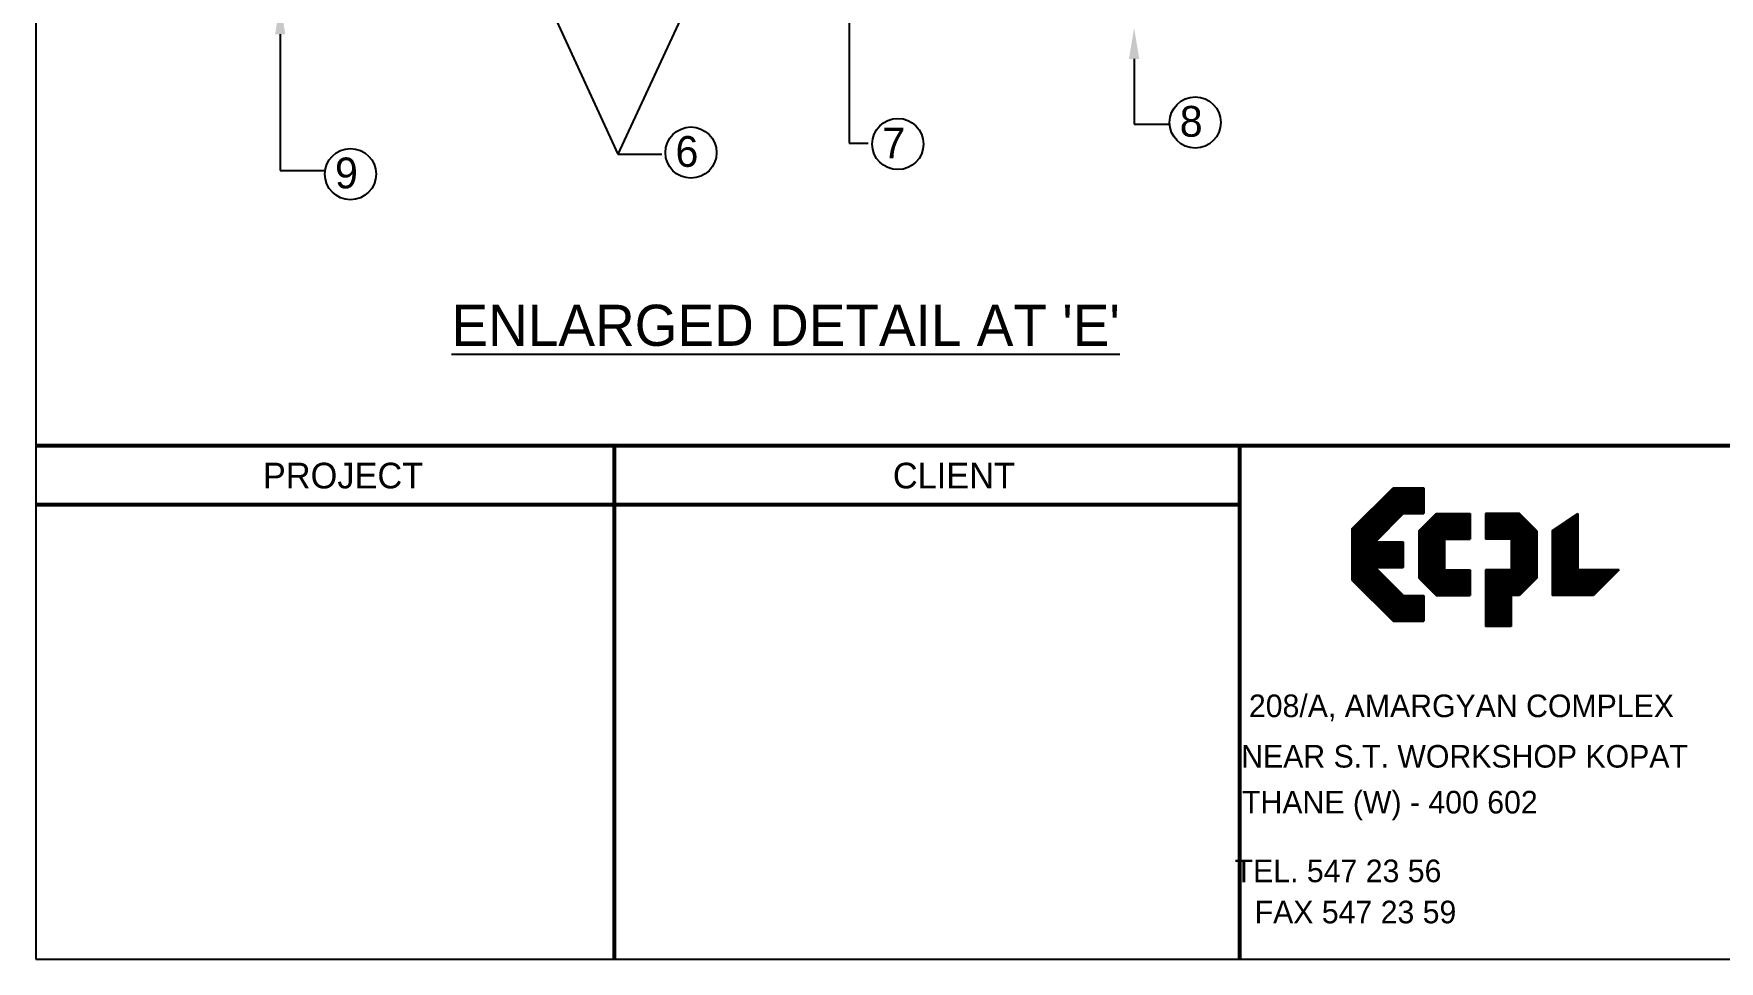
# Model space of a CAD drawing. Header units: millimetres. Extents: x -8855 to 105318, y -17958 to 67465.
# Drawn here: x 12636 to 22479, y 39218 to 44637 of the extents above; entities that cross this region are included whole.
import ezdxf

# ---------------------------------------------------------------- set-up
doc = ezdxf.new("R2010")
doc.units = ezdxf.units.MM
doc.header["$LTSCALE"] = 25
for name, color, linetype in [('9', 3, 'Continuous'), ('DIM', 5, 'Continuous'), ('TEXT', 2, 'Continuous')]:
    doc.layers.add(name, color=color, linetype=linetype)
doc.styles.add('ROMANS', font='stylu.ttf')

# ---------------------------------------------------------------- blocks, each defined once
blk = doc.blocks.new('*X3')
at = {"color": 0}
for p, q in [((97343, 4906), (98027, 5590)), ((97343, 4924), (98009, 5590)), ((97343, 4942), (97991, 5590)), ((97343, 4959), (97974, 5590)), ((97343, 4977), (97956, 5590)), ((97343, 4995), (97938, 5590)), ((97343, 5012), (97921, 5590)), ((97343, 5030), (97903, 5590)), ((97343, 5048), (97885, 5590)), ((97343, 5065), (97868, 5590)), ((97343, 5083), (97850, 5590)), ((97343, 5101), (97832, 5590)), ((97343, 5118), (97815, 5590)), ((97343, 5136), (97797, 5590)), ((97343, 5154), (97779, 5590)), ((97343, 5171), (97762, 5590)), ((97343, 5189), (97744, 5590)), ((97343, 4889), (98043, 5589)), ((97343, 4871), (98043, 5571)), ((97343, 4853), (98043, 5553)), ((97847, 5340), (98043, 5536)), ((97865, 5340), (98043, 5518)), ((97883, 5340), (98043, 5500)), ((97900, 5340), (98043, 5483)), ((97918, 5340), (98043, 5465)), ((97936, 5340), (98043, 5447)), ((97953, 5340), (98043, 5430)), ((97971, 5340), (98043, 5412)), ((97989, 5340), (98043, 5394)), ((98007, 5340), (98043, 5377)), ((98024, 5340), (98043, 5359)), ((98042, 5340), (98043, 5341)), ((97343, 4694), (97714, 5065)), ((97343, 4712), (97696, 5065)), ((97343, 4730), (97678, 5065)), ((97343, 4747), (97661, 5065)), ((97343, 4765), (97643, 5065)), ((97343, 4783), (97625, 5065)), ((97343, 4800), (97608, 5065)), ((97343, 4818), (97590, 5065)), ((97343, 4836), (97572, 5065)), ((97350, 4683), (97732, 5065)), ((97359, 4674), (97749, 5065)), ((97367, 4666), (97767, 5065)), ((97376, 4657), (97785, 5065)), ((97385, 4648), (97802, 5065)), ((97394, 4639), (97820, 5065)), ((97588, 4815), (97838, 5065)), ((97605, 4815), (97843, 5053)), ((97623, 4815), (97843, 5035)), ((97641, 4815), (97843, 5017)), ((97658, 4815), (97843, 5000)), ((97676, 4815), (97843, 4982)), ((97694, 4815), (97843, 4964)), ((97711, 4815), (97843, 4947)), ((97729, 4815), (97843, 4929)), ((97403, 4630), (97579, 4807)), ((97412, 4621), (97588, 4798)), ((97420, 4613), (97597, 4789)), ((97429, 4604), (97606, 4781)), ((97438, 4595), (97615, 4772)), ((97447, 4586), (97624, 4763)), ((97747, 4815), (97843, 4911)), ((97764, 4815), (97843, 4894)), ((97782, 4815), (97843, 4876)), ((97800, 4815), (97843, 4858)), ((97817, 4815), (97843, 4841)), ((97835, 4815), (97843, 4823)), ((97456, 4577), (97633, 4754)), ((97465, 4568), (97641, 4745)), ((97473, 4560), (97650, 4736)), ((97482, 4551), (97659, 4728)), ((97491, 4542), (97668, 4719)), ((97500, 4533), (97677, 4710)), ((97509, 4524), (97686, 4701)), ((97518, 4515), (97694, 4692)), ((97526, 4507), (97703, 4683)), ((97535, 4498), (97712, 4674)), ((97544, 4489), (97721, 4666)), ((97553, 4480), (97730, 4657)), ((97562, 4471), (97739, 4648)), ((97571, 4462), (97747, 4639)), ((97579, 4454), (97756, 4630)), ((97588, 4445), (97765, 4621)), ((97597, 4436), (97774, 4613)), ((97606, 4427), (97783, 4604)), ((97615, 4418), (97792, 4595)), ((97624, 4409), (97800, 4586)), ((97633, 4400), (97809, 4577)), ((97641, 4392), (97818, 4568)), ((97650, 4383), (97827, 4560)), ((97659, 4374), (97836, 4551)), ((97668, 4365), (97845, 4542)), ((97677, 4356), (97861, 4540)), ((97686, 4347), (97878, 4540)), ((97694, 4339), (97896, 4540)), ((97703, 4330), (97914, 4540)), ((97712, 4321), (97931, 4540)), ((97721, 4312), (97949, 4540)), ((97730, 4303), (97967, 4540)), ((97739, 4294), (97984, 4540)), ((97752, 4290), (98002, 4540)), ((97770, 4290), (98020, 4540)), ((97787, 4290), (98037, 4540)), ((97805, 4290), (98043, 4528)), ((97823, 4290), (98043, 4510)), ((97840, 4290), (98043, 4493)), ((97858, 4290), (98043, 4475)), ((97876, 4290), (98043, 4457)), ((97893, 4290), (98043, 4440)), ((97911, 4290), (98043, 4422)), ((97929, 4290), (98043, 4404)), ((97946, 4290), (98043, 4387)), ((97964, 4290), (98043, 4369)), ((97982, 4290), (98043, 4351)), ((97999, 4290), (98043, 4334)), ((98017, 4290), (98043, 4316)), ((98035, 4290), (98043, 4298))]:
    blk.add_line(p, q, dxfattribs=at)
blk = doc.blocks.new('*X4')
at = {"color": 0}
for p, q in [((97993, 4849), (98484, 5340)), ((97993, 4867), (98466, 5340)), ((97993, 4885), (98448, 5340)), ((97993, 4902), (98431, 5340)), ((97993, 4920), (98413, 5340)), ((97993, 4938), (98395, 5340)), ((97993, 4955), (98378, 5340)), ((97993, 4973), (98360, 5340)), ((97993, 4991), (98342, 5340)), ((97993, 5008), (98325, 5340)), ((97993, 5026), (98307, 5340)), ((97993, 5044), (98289, 5340)), ((97993, 5061), (98272, 5340)), ((97993, 5079), (98254, 5340)), ((97993, 5097), (98236, 5340)), ((97993, 5114), (98219, 5340)), ((97993, 5132), (98201, 5340)), ((97993, 5150), (98183, 5340)), ((97993, 5167), (98166, 5340)), ((98251, 5090), (98493, 5332)), ((98269, 5090), (98493, 5314)), ((98287, 5090), (98493, 5296)), ((98305, 5090), (98493, 5279)), ((98322, 5090), (98493, 5261)), ((98643, 5093), (98890, 5340)), ((98643, 5110), (98873, 5340)), ((98643, 5128), (98855, 5340)), ((98643, 5146), (98837, 5340)), ((98643, 5163), (98820, 5340)), ((98643, 5181), (98802, 5340)), ((98643, 5199), (98784, 5340)), ((98643, 5216), (98767, 5340)), ((98643, 5234), (98749, 5340)), ((98643, 5252), (98731, 5340)), ((98643, 5269), (98714, 5340)), ((98643, 5287), (98696, 5340)), ((98643, 5305), (98678, 5340)), ((98643, 5322), (98661, 5340)), ((98658, 5090), (98908, 5340)), ((98676, 5090), (98926, 5340)), ((98693, 5090), (98943, 5340)), ((98711, 5090), (98961, 5340)), ((98729, 5090), (98976, 5337)), ((98746, 5090), (98984, 5328)), ((98764, 5090), (98993, 5319)), ((98782, 5090), (99002, 5310)), ((98799, 5090), (99011, 5302)), ((98817, 5090), (99020, 5293)), ((98835, 5090), (99029, 5284)), ((98853, 5090), (99037, 5275)), ((98870, 5090), (99046, 5266)), ((98888, 5090), (99055, 5257)), ((99293, 5089), (99543, 5339)), ((99293, 5071), (99543, 5321)), ((99293, 5106), (99492, 5306)), ((99293, 5053), (99543, 5303)), ((99293, 5036), (99543, 5286)), ((99293, 5124), (99437, 5268)), ((99293, 5018), (99543, 5268)), ((99293, 5000), (99543, 5250)), ((98340, 5090), (98493, 5243)), ((98358, 5090), (98493, 5225)), ((98375, 5090), (98493, 5208)), ((98393, 5090), (98493, 5190)), ((98411, 5090), (98493, 5172)), ((98428, 5090), (98493, 5155)), ((98446, 5090), (98493, 5137)), ((98464, 5090), (98493, 5119)), ((98481, 5090), (98493, 5102)), ((98893, 5077), (99064, 5249)), ((98893, 5060), (99073, 5240)), ((98893, 5042), (99082, 5231)), ((98893, 5024), (99090, 5222)), ((98893, 5007), (99099, 5213)), ((98893, 4989), (99108, 5204)), ((98893, 4971), (99117, 5196)), ((98893, 4954), (99126, 5187)), ((98893, 4936), (99135, 5178)), ((98893, 4918), (99143, 5168)), ((98893, 4901), (99143, 5151)), ((98893, 4883), (99143, 5133)), ((98893, 4865), (99143, 5115)), ((98893, 4848), (99143, 5098)), ((99293, 4982), (99543, 5232)), ((99293, 5142), (99381, 5230)), ((99293, 4965), (99543, 5215)), ((99293, 4947), (99543, 5197)), ((99293, 5159), (99326, 5192)), ((99293, 4929), (99543, 5179)), ((99293, 4912), (99543, 5162)), ((99293, 4894), (99543, 5144)), ((99293, 4876), (99543, 5126)), ((99293, 4859), (99543, 5109)), ((99293, 4841), (99543, 5091)), ((97993, 4832), (98243, 5082)), ((97993, 4814), (98243, 5064)), ((97993, 4796), (98243, 5046)), ((97993, 4779), (98243, 5029)), ((97993, 4761), (98243, 5011)), ((97993, 4743), (98243, 4993)), ((97993, 4725), (98243, 4975)), ((97994, 4709), (98243, 4958)), ((98003, 4700), (98243, 4940)), ((98012, 4692), (98243, 4922)), ((98643, 4527), (99143, 5027)), ((98643, 4509), (99143, 5009)), ((98643, 4492), (99143, 4992)), ((98643, 4474), (99143, 4974)), ((98643, 4456), (99143, 4956)), ((98643, 4439), (99143, 4939)), ((98893, 4830), (99143, 5080)), ((98893, 4812), (99143, 5062)), ((98893, 4795), (99143, 5045)), ((99293, 4823), (99543, 5073)), ((99293, 4806), (99543, 5056)), ((99293, 4788), (99543, 5038)), ((99293, 4770), (99543, 5020)), ((99293, 4753), (99543, 5003)), ((99293, 4735), (99543, 4985)), ((99293, 4717), (99543, 4967)), ((99293, 4700), (99543, 4950)), ((99293, 4682), (99543, 4932)), ((98021, 4683), (98243, 4905)), ((98030, 4674), (98243, 4887)), ((98038, 4665), (98243, 4869)), ((98047, 4656), (98243, 4852)), ((98056, 4647), (98243, 4834)), ((98065, 4639), (98243, 4816)), ((98074, 4630), (98243, 4799)), ((98083, 4621), (98252, 4790)), ((98092, 4612), (98270, 4790)), ((98100, 4603), (98287, 4790)), ((98109, 4594), (98305, 4790)), ((98118, 4585), (98323, 4790)), ((98127, 4577), (98340, 4790)), ((98136, 4568), (98358, 4790)), ((98145, 4559), (98376, 4790)), ((98153, 4550), (98393, 4790)), ((98162, 4541), (98411, 4790)), ((98179, 4540), (98429, 4790)), ((98196, 4540), (98446, 4790)), ((98214, 4540), (98464, 4790)), ((98232, 4540), (98482, 4790)), ((98249, 4540), (98493, 4784)), ((98267, 4540), (98493, 4766)), ((98643, 4421), (99143, 4921)), ((98643, 4403), (99143, 4903)), ((98643, 4386), (99143, 4886)), ((98643, 4368), (99143, 4868)), ((98643, 4350), (99143, 4850)), ((98643, 4332), (99143, 4832)), ((98643, 4315), (99143, 4815)), ((98643, 4297), (99143, 4797)), ((98643, 4545), (98888, 4790)), ((98643, 4562), (98871, 4790)), ((98643, 4580), (98853, 4790)), ((98643, 4598), (98835, 4790)), ((98643, 4615), (98818, 4790)), ((98643, 4633), (98800, 4790)), ((98643, 4651), (98782, 4790)), ((98643, 4668), (98765, 4790)), ((98643, 4686), (98747, 4790)), ((98643, 4704), (98729, 4790)), ((98643, 4721), (98712, 4790)), ((98643, 4739), (98694, 4790)), ((98643, 4757), (98676, 4790)), ((98643, 4774), (98659, 4790)), ((98904, 4540), (99143, 4779)), ((98921, 4540), (99143, 4762)), ((99292, 4540), (99542, 4790)), ((99293, 4664), (99543, 4914)), ((99293, 4647), (99543, 4897)), ((99293, 4629), (99543, 4879)), ((99293, 4611), (99543, 4861)), ((99293, 4594), (99543, 4844)), ((99293, 4576), (99543, 4826)), ((99293, 4558), (99543, 4808)), ((99310, 4540), (99560, 4790)), ((99328, 4540), (99578, 4790)), ((99345, 4540), (99595, 4790)), ((99363, 4540), (99613, 4790)), ((99381, 4540), (99631, 4790)), ((99399, 4540), (99649, 4790)), ((99416, 4540), (99666, 4790)), ((99434, 4540), (99684, 4790)), ((99452, 4540), (99702, 4790)), ((99469, 4540), (99719, 4790)), ((99487, 4540), (99737, 4790)), ((99505, 4540), (99755, 4790)), ((99522, 4540), (99772, 4790)), ((99540, 4540), (99790, 4790)), ((99558, 4540), (99808, 4790)), ((99575, 4540), (99825, 4790)), ((99593, 4540), (99843, 4790)), ((99611, 4540), (99861, 4790)), ((99628, 4540), (99878, 4790)), ((99646, 4540), (99896, 4790)), ((99664, 4540), (99914, 4790)), ((99681, 4540), (99931, 4790)), ((98285, 4540), (98493, 4748)), ((98303, 4540), (98493, 4730)), ((98320, 4540), (98493, 4713)), ((98338, 4540), (98493, 4695)), ((98356, 4540), (98493, 4677)), ((98373, 4540), (98493, 4660)), ((98391, 4540), (98493, 4642)), ((98409, 4540), (98493, 4624)), ((98426, 4540), (98493, 4607)), ((98939, 4540), (99143, 4744)), ((98957, 4540), (99143, 4726)), ((98444, 4540), (98493, 4589)), ((98462, 4540), (98493, 4571)), ((98479, 4540), (98493, 4554)), ((98643, 4279), (98893, 4529)), ((98643, 4262), (98893, 4512)), ((98643, 4244), (98893, 4494)), ((98657, 4240), (98893, 4476)), ((98674, 4240), (98893, 4459)), ((98692, 4240), (98893, 4441)), ((98710, 4240), (98893, 4423)), ((98727, 4240), (98893, 4406)), ((98745, 4240), (98893, 4388)), ((98763, 4240), (98893, 4370)), ((98780, 4240), (98893, 4353)), ((98798, 4240), (98893, 4335)), ((98816, 4240), (98893, 4317)), ((98833, 4240), (98893, 4300)), ((98851, 4240), (98893, 4282)), ((98869, 4240), (98893, 4264)), ((98886, 4240), (98893, 4247))]:
    blk.add_line(p, q, dxfattribs=at)

msp = doc.modelspace()

# ---------------------------------------------------------------- linework, layer by layer
msp.add_line((12648.00133, 67465.18411), (12648.00133, 39229.87558))
at = {"color": 5}
for centre in [(19418.59234, 44118.05329), (17682.04091, 43991.9361), (16474.00503, 43942.11385), (14485.77937, 43816.44279)]:
    msp.add_circle(centre, 149.48869, dxfattribs=at)
at = {"layer": '9'}
msp.add_line((12648.00133, 39229.87558), (32127.86101, 39229.87558), dxfattribs=at)
at = {"layer": 'DIM'}
for p, q in [((15328.37099, 45497.372), (16047.02489, 43933.00693)), ((16697.20834, 45336.71948), (16047.02489, 43933.00693)), ((17396.85628, 44793.01373), (17396.85628, 43996.46194)), ((14075.31048, 44633.50436), (14075.31048, 43836.95271)), ((19061.62664, 44489.50203), (19061.62664, 44108.52536)), ((19061.62664, 44108.52536), (19269.4076, 44108.52536)), ((16047.02489, 43933.00693), (16303.50804, 43933.00693)), ((17396.85628, 43996.46194), (17509.0676, 43996.46194)), ((14075.31048, 43836.95271), (14337.70435, 43836.95271))]:
    msp.add_line(p, q, dxfattribs=at)
for points in [[(14045.31048, 44633.50436), (14105.31048, 44633.50436), (14075.31048, 44813.50436)], [(19031.62664, 44489.50203), (19091.62664, 44489.50203), (19061.62664, 44669.50203)]]:
    msp.add_solid(points, dxfattribs=at)
at = {"layer": 'TEXT'}
for p, q in [((20333.57317, 41743.97056), (20573.57317, 41983.97056)), ((20573.57317, 41983.97056), (20753.57317, 41983.97056)), ((20753.57317, 41983.97056), (20753.57317, 41833.97056)), ((20470.7052, 41668.97056), (20635.7052, 41833.97056)), ((20635.7052, 41833.97056), (20753.57317, 41833.97056)), ((20723.57317, 41731.66574), (20825.87799, 41833.97056)), ((20825.87799, 41833.97056), (21023.57317, 41833.97056)), ((21023.57317, 41833.97056), (21023.57317, 41683.97056)), ((21311.26835, 41833.97056), (21113.57317, 41833.97056)), ((21113.57317, 41833.97056), (21113.57317, 41683.97056)), ((21413.57317, 41731.66574), (21311.26835, 41833.97056)), ((21503.57317, 41731.66574), (21653.57317, 41833.97056)), ((21653.57317, 41833.97056), (21653.57317, 41503.97056)), ((20333.57317, 41743.97056), (20333.57317, 41443.97056)), ((20470.7052, 41668.97056), (20633.57317, 41668.97056)), ((20633.57317, 41668.97056), (20633.57317, 41518.97056)), ((20723.57317, 41731.66574), (20723.57317, 41456.27538)), ((20873.57317, 41683.97056), (21023.57317, 41683.97056)), ((20873.57317, 41683.97056), (20873.57317, 41503.97056)), ((21263.57317, 41683.97056), (21113.57317, 41683.97056)), ((21263.57317, 41683.97056), (21263.57317, 41503.97056)), ((21413.57317, 41731.66574), (21413.57317, 41456.27538)), ((21503.57317, 41731.66574), (21503.57317, 41353.97056)), ((20333.57317, 41443.97056), (20573.57317, 41203.97056)), ((20470.7052, 41518.97056), (20633.57317, 41518.97056)), ((20470.7052, 41518.97056), (20635.7052, 41353.97056)), ((20723.57317, 41456.27538), (20825.87799, 41353.97056)), ((20873.57317, 41503.97056), (21023.57317, 41503.97056)), ((21023.57317, 41503.97056), (21023.57317, 41353.97056)), ((21263.57317, 41503.97056), (21113.57317, 41503.97056)), ((21113.57317, 41503.97056), (21113.57317, 41173.97056)), ((21413.57317, 41456.27538), (21311.26835, 41353.97056)), ((21893.57317, 41503.97056), (21653.57317, 41503.97056)), ((21893.57317, 41503.97056), (21743.57317, 41353.97056)), ((20635.7052, 41353.97056), (20753.57317, 41353.97056)), ((20753.57317, 41353.97056), (20753.57317, 41203.97056)), ((20825.87799, 41353.97056), (21023.57317, 41353.97056)), ((21263.57317, 41353.97056), (21263.57317, 41173.97056)), ((21311.26835, 41353.97056), (21263.57317, 41353.97056)), ((21743.57317, 41353.97056), (21503.57317, 41353.97056)), ((20573.57317, 41203.97056), (20753.57317, 41203.97056)), ((21263.57317, 41173.97056), (21113.57317, 41173.97056))]:
    msp.add_line(p, q, dxfattribs=at)
at = {"layer": 'TEXT', "color": 1, "const_width": 24}
for points in [[(12648.00133, 42229.87558), (32127.86101, 42229.87558)], [(16026.55837, 39229.87558), (16026.55837, 42229.87558)], [(19677.86101, 39229.87558), (19677.86101, 42229.87558)], [(12648.00133, 41884.87558), (19677.86101, 41884.87558)]]:
    msp.add_lwpolyline(points, dxfattribs=at)

# ---------------------------------------------------------------- block references
at = {"layer": 'TEXT', "xscale": 0.5999999999767169, "yscale": 0.5999999999767169, "zscale": 0.6}
for name in ['*X3', '*X4']:
    msp.add_blockref(name, (-38072.13899, 38629.87558), dxfattribs=at)

# ---------------------------------------------------------------- texts
at = {"style": 'ROMANS'}
msp.add_text("%%UENLARGED DETAIL AT 'E'", height=240, dxfattribs=at).set_placement((15075.18266, 42813.20886))
at = {"layer": 'TEXT', "style": 'ROMANS'}
for s, height, p in [('8', 180, (19328.09714, 44034.738)), ('6', 180, (16383.50984, 43858.79857)), ('7', 180, (17591.54571, 43908.62082)), ('9', 180, (14395.28417, 43733.1275)), (' PROJECT', 150, (13918.53149, 41980.40179)), (' CLIENT', 150, (17597.15241, 41980.40179)), ('208/A, AMARGYAN COMPLEX', 132, (19732.20102, 40644.14595)), ('NEAR S.T. WORKSHOP KOPAT', 132, (19686.95023, 40349.48327)), ('THANE (W) - 400 602', 132, (19691.96019, 40081.43297)), (' TEL. 547 23 56', 132, (19599.88434, 39679.95015)), ('FAX 547 23 59', 132, (19765.49519, 39439.78134))]:
    msp.add_text(s, height=height, dxfattribs=at).set_placement(p)

doc.saveas('drawing.dxf')
